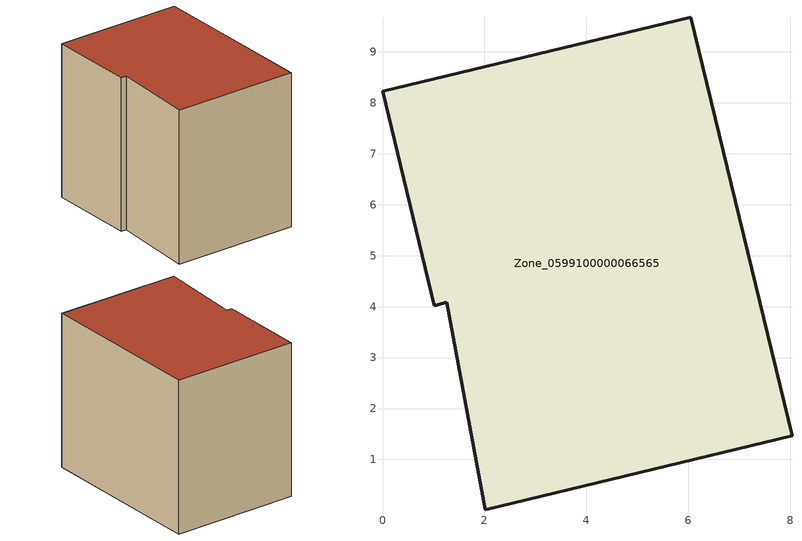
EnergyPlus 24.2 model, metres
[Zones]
Zone_0599100000066565
 floor ground (C_G): 6.05,9.69 8.04,1.46 2.01,0.01 1.26,4.08 1.01,4.02 0,8.23 z0
 wall outside (C_F): 8.04,1.46 6.05,9.69 0,8.23 1.01,4.02 1.26,4.08 2.01,0.01 8.04,1.46 z0:7.52
 roof outside (C_R): 6.05,9.69 0,8.23 1.01,4.02 1.26,4.08 2.01,0.01 8.04,1.46 z7.52
[BUILDING]
Pand.0599100000066565: North Axis=0; Terrain=City; Loads Convergence Tolerance Value=0.04; Temperature Convergence Tolerance Value=0.4; Solar Distribution=FullExterior; Maximum Number of Warmup Days=25; Minimum Number of Warmup Days=1
[Site:Location]
Rotterdam.The.Hague.AP_ZH_NLD Design_Conditions: Latitude=51.96; Longitude=4.45; Time Zone=1; Elevation=-4.5
[SITE:GROUNDTEMPERATURE:BUILDINGSURFACE]
18, 18, 18, 18, 18, 18, 18, 18, 18, 18, 18, 18
[MATERIAL] Thermal Absorptance=0.9; Solar Absorptance=0.7; Visible Absorptance=0.7
Name | Roughness | Thickness | Conductivity | Density | Specific Heat
G.TC.1965-1974 | MediumSmooth | 0.15 | 0.882353 | 540 | 1210
F.TC.1965-1974 | Rough | 0.3 | 0.697674 | 1920 | 840
R.TC.1965-1974 | MediumRough | 0.2 | 0.232558 | 1500 | 1000
[CONSTRUCTION]
C_G: G.TC.1965-1974
C_F: F.TC.1965-1974
C_R: R.TC.1965-1974
[ZONE]
Zone_0599100000066565: Type=1; Multiplier=1; Ceiling Height=Autocalculate; Volume=Autocalculate; Floor Area=autocalculate; Part of Total Floor Area=Yes
[ZONEINFILTRATION:DESIGNFLOWRATE]
Infil_Zone_0599100000066565: Zone or ZoneList or Space or SpaceList=Zone_0599100000066565; Schedule=AlwaysOn; Design Flow Rate Calculation Method=Flow/Area; Flow Rate per Floor Area=0.003; Constant Term Coefficient=1; Temperature Term Coefficient=0; Velocity Term Coefficient=0; Velocity Squared Term Coefficient=0
[HVACTEMPLATE:ZONE:IDEALLOADSAIRSYSTEM]
Zone_0599100000066565: Maximum Heating Supply Air Temperature=50; Minimum Cooling Supply Air Temperature=13; Maximum Heating Supply Air Humidity Ratio=0.0156; Minimum Cooling Supply Air Humidity Ratio=0.0077; Heating Limit=NoLimit; Cooling Limit=NoLimit; Dehumidification Control Type=ConstantSensibleHeatRatio; Cooling Sensible Heat Ratio=0.7; Dehumidification Setpoint=60; Humidification Control Type=None; Humidification Setpoint=30; Outdoor Air Method=None; Outdoor Air Flow Rate per Person=0.00944; Outdoor Air Flow Rate per Zone Floor Area=0; Outdoor Air Flow Rate per Zone=0; Demand Controlled Ventilation Type=None; Outdoor Air Economizer Type=NoEconomizer; Heat Recovery Type=None; Sensible Heat Recovery Effectiveness=0.7; Latent Heat Recovery Effectiveness=0.65
[ZONECONTROL:THERMOSTAT]
ThermostatControl_Zone_0599100000066565: Zone or ZoneList=Zone_0599100000066565; Control Type Schedule=DualSetpointControlType; Control 1=Thermostat_Zone_0599100000066565; Temperature Difference Between Cutout And Setpoint=0
[THERMOSTATSETPOINT:DUALSETPOINT]
Thermostat_Zone_0599100000066565: Heating Setpoint Temperature Schedule=HeatingSetpoint_Zone_0599100000066565; Cooling Setpoint Temperature Schedule=CoolingSetpoint_Zone_0599100000066565
[SCHEDULE:COMPACT]
HeatingSetpoint_Zone_0599100000066565: Through: 12/31, For: AllDays, Until: 24:00, 21
CoolingSetpoint_Zone_0599100000066565: Through: 12/31, For: AllDays, Until: 24:00, 24
DualSetpointControlType: Through: 12/31, For: AllDays, Until: 24:00, 4
AlwaysOn: Through: 12/31, For: AllDays, Until: 24:00, 1
